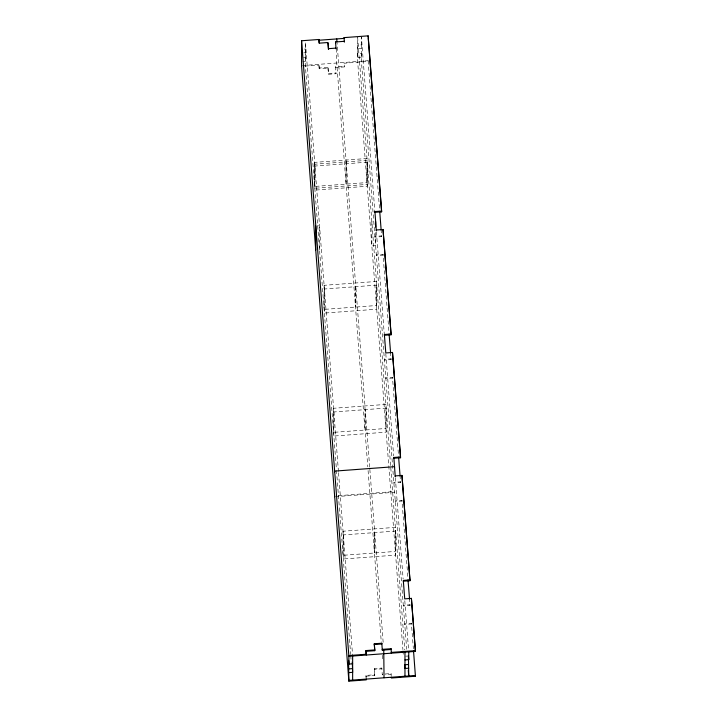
<?xml version="1.0" encoding="UTF-8"?>
<svg xmlns="http://www.w3.org/2000/svg" width="717" height="717" viewBox="0 0 717 717"><rect width="100%" height="100%" fill="white"/><g stroke="black" fill="none" stroke-linecap="round" stroke-linejoin="round"><path stroke-width="0.54" stroke-dasharray="3.58 2.69" d="M302.789 61.456L305.621 61.241L305.334 49.016L301.57 49.294M319.217 68.778L318.931 64.324L319.217 68.778L328.01 68.133L328.01 67.362L319.217 68.007M319.522 249.758L319.531 225.685L317.649 225.819M328.485 73.51L336.013 72.955L336.013 73.726L328.485 74.281L328.01 67.362M335.547 66.806L335.547 67.577L344.33 66.923L344.33 66.161L335.547 66.806L336.013 73.726M336.73 48.783L336.721 63.006L346.042 184.117L346.06 160.043L337.026 42.626M361.431 44.884L361.709 57.109L357.944 57.387L357.666 45.162L361.431 44.884L361.431 37.114L374.919 212.322M357.944 57.387L357.658 53.694L361.431 53.416L361.422 61.187L406.673 649.279M366.235 679.868L365.957 675.414L374.749 674.76L374.274 668.611L381.811 668.056L382.278 674.975L382.278 674.204L391.07 673.559L391.213 676.176M302.502 65.534L368.117 60.694L368.117 61.465L344.052 63.239L344.052 62.469L344.33 66.923M365.957 676.176L374.749 675.531L374.274 668.611M374.749 675.531L374.749 674.76M375.618 232.487L375.618 245.617L371.845 245.895L371.863 221.822L374.686 221.616M381.605 236.673L381.605 235.902L374.901 236.404L374.901 237.166L381.605 236.673L381.175 231.098M381.811 668.056L381.811 668.827L374.274 669.382M383.021 254.347L383.021 255.118L376.326 255.61L376.326 254.84L383.021 254.347L389.008 332.948M391.061 359.629L391.061 358.858L384.366 359.351L384.366 360.122L391.061 359.629L390.631 354.073M391.07 673.559L391.07 674.33L385.576 674.733M392.486 377.303L392.486 378.074L385.782 378.567L385.782 377.796L392.486 377.303L398.553 456.245M400.525 482.586L400.525 481.815L393.83 482.308L393.83 483.079L400.525 482.586L400.095 476.258M401.941 500.26L401.941 501.031L395.246 501.524L395.246 500.753L401.941 500.26L408.018 579.202M409.981 605.542L409.981 604.772L403.286 605.265L403.286 606.035L409.981 605.542L409.559 599.215M411.406 623.216L411.406 623.987L404.702 624.48L404.711 623.709L411.406 623.216L413.368 648.786M303.739 52.843L305.621 52.708M357.944 48.846L361.718 48.568M303.452 57.692L305.334 57.557L305.621 61.241M304.824 66.125L318.931 65.086M338.442 495.671L394.538 491.53L394.538 492.301L335.78 496.63M405.625 656.18L408.448 655.974M368.117 60.694L379.625 210.233M376.425 231.878L384.375 335.278M385.8 353.723L393.669 456.012M395.345 477.791L403.124 578.969M404.8 600.747L408.565 649.665M361.431 53.416L361.709 57.109M390.613 465.53L357.666 37.392L357.658 61.465L402.909 649.575M390.783 467.735L404.8 649.952M402.99 650.686L403.339 655.132M369.685 467.072L365.267 409.649L365.249 433.722L367.803 466.848M369.847 469.276L374.435 528.913L374.426 552.986L367.884 467.959M383.165 642.271L374.722 532.606L374.713 556.679L381.274 641.975M382.295 655.266L382.726 660.805M328.01 68.133L328.485 74.281M365.957 675.414L366.1 677.26M338.46 471.598L305.424 42.357L305.334 65.328L336.407 469.169M338.541 472.7L352.647 656.028M336.488 470.271L350.667 654.549M350.756 655.661L351.267 662.329M314.664 162.365L314.646 186.438L366.979 182.575L366.987 158.502L314.664 162.365M314.808 164.202L314.79 188.275L367.113 184.421L367.131 160.348L314.808 164.202M314.942 166.048L314.933 190.122L367.256 186.268L367.274 162.194L314.942 166.048M324.12 285.312L324.111 309.394L376.434 305.532L376.452 281.458L324.12 285.312M324.407 289.005L324.398 313.078L376.721 309.224L376.73 285.142L324.407 289.005M333.584 408.269L333.575 432.351L385.898 428.488L385.907 404.415L333.584 408.269M333.871 411.961L333.853 436.035L386.176 432.181L386.194 408.098L333.871 411.961M343.049 531.225L343.031 555.308L395.354 551.445L395.372 527.371L343.049 531.225M343.326 534.918L343.318 558.991L395.641 555.137L395.65 531.055L343.326 534.918M346.194 161.89L346.186 185.963L355.507 307.073L355.515 283L346.194 161.89M355.802 286.692L355.793 310.766L364.962 430.03L364.98 405.956L355.802 286.692"/><path stroke-width="1.08" d="M301.561 66.367L301.579 40.761L318.948 39.48L319.235 43.163L328.019 42.518L328.494 49.437L328.019 43.289M315.758 250.036L315.767 225.963M319.164 43.011L318.948 39.48M334.678 496.72L334.678 495.949M334.687 471.876L334.687 471.105L394.547 466.686L394.547 467.457M335.556 42.733L335.556 41.962L344.348 41.317L344.348 42.079L344.061 37.625L368.135 35.85L381.614 211.058L381.614 211.829L374.919 212.322L374.919 211.56L381.614 211.058M344.061 37.625L344.061 38.395L318.948 40.242M366.244 679.098L366.235 679.868L348.865 681.15L348.596 660.384L348.874 664.076L352.647 663.799M348.874 664.076L348.883 655.535L366.253 654.254L365.966 650.57L374.758 649.925L374.283 643.776L381.82 643.221L382.295 650.131L391.088 649.485L391.088 648.715L382.295 649.369L382.295 650.131M348.874 672.609L352.639 672.331L352.361 663.315M352.639 680.101L352.647 656.028M365.966 650.57L365.966 651.341L374.758 650.686L374.758 649.925M366.253 654.254L366.253 655.024L366.037 652.255M368.135 36.621L368.135 35.85M374.758 650.686L374.283 643.776M375.627 227.02L375.627 221.544M381.82 643.221L381.82 643.983L374.283 644.538M383.03 229.503L391.079 334.785L384.375 335.278L384.375 334.516L391.079 334.014L383.03 229.503L376.335 229.996L376.335 230.766L374.919 211.56M384.034 677.789L383.756 650.023M391.079 334.785L391.079 334.014M391.357 677.251L391.357 678.013L415.421 676.239L415.421 675.477L348.865 680.379M392.495 352.459L400.534 457.742L393.839 458.235L393.839 457.473L400.534 456.971L392.495 352.459L385.8 352.952L384.375 334.516M400.534 457.742L400.534 456.971M393.839 457.473L395.255 476.68L395.255 475.909L401.959 475.416L409.999 580.698L403.304 581.191M404.962 676.248L404.971 652.174M408.296 670.404L408.726 675.97L408.448 655.974L408.735 659.658L404.971 659.936M408.735 659.658L408.744 651.896M409.999 580.698L401.959 475.416M409.999 579.928L403.304 580.42L404.72 598.865L411.415 598.372L415.439 651.394L348.883 656.306L301.579 40.761M415.439 651.394L411.415 598.372M328.494 48.666L336.031 48.111M415.439 650.633L391.365 652.407L391.365 653.178L391.088 648.715M348.587 668.925L352.352 668.647M404.684 664.784L408.448 664.507M408.735 668.199L404.962 668.477L404.755 665.708M368.215 37.732L381.614 211.829M379.714 211.354L381.175 230.327M389.098 334.059L390.64 353.302M398.643 457.356L400.095 476.258M408.018 579.972L409.559 599.215M413.539 651.009L415.421 676.239M336.739 38.933L336.954 41.703M335.556 41.962L336.031 48.881M301.561 65.606L348.865 681.15"/></g></svg>
